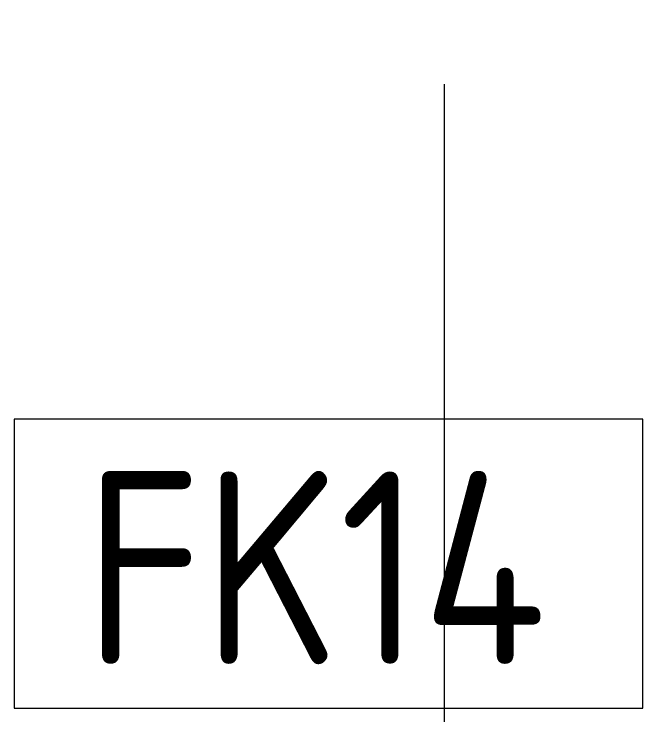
# Model space of a CAD drawing. Header units: millimetres. Extents: x 35524 to 235479, y -8553 to 29000.
# Drawn here: x 54013 to 54666, y 574 to 1302 of the extents above; entities that cross this region are included whole.
import ezdxf

# ---------------------------------------------------------------- set-up
doc = ezdxf.new("R2010")
doc.units = ezdxf.units.MM
doc.linetypes.add('Осевая', pattern=[3175, 635, -476.25, 1587.5, -476.25])
for name, color, linetype, lineweight in [('A-WALL-IDEN', 7, 'Continuous', 9), ('Оси', 7, 'Continuous', 9), ('Оси-2', 7, 'Осевая', 9)]:
    doc.layers.add(name, color=color, linetype=linetype, lineweight=lineweight)
doc.styles.add('GOST Common_2', font='GOST_Common.ttf', dxfattribs={"width": 0.9, "height": 200})

# ---------------------------------------------------------------- blocks, each defined once
blk = doc.blocks.new('М_стена_0001 - Типоразмер_без рамки-25382661-План отделки стен 3 этажа в осях 12-23')
at = {"layer": 'A-WALL-IDEN'}
for p, q in [((3.2578, 1.5234), (-3.2734, 1.5234)), ((-3.2734, 1.5234), (-3.2734, -1.4766)), ((3.2578, -1.4766), (3.2578, 1.5234)), ((-3.2734, -1.4766), (3.2578, -1.4766))]:
    blk.add_line(p, q, dxfattribs=at)

msp = doc.modelspace()

# ---------------------------------------------------------------- linework, layer by layer
at = {"layer": 'Оси'}
msp.add_line((54460, -1906.26), (54460, 593.74), dxfattribs=at)
at = {"layer": 'Оси-2'}
msp.add_line((54460, 593.74), (54460, 24898.07), dxfattribs=at)

# ---------------------------------------------------------------- block references
at = {"layer": 'A-WALL-IDEN', "xscale": 99.99999999999993, "yscale": 99.99999999999993, "zscale": 99.99999999999993}
msp.add_blockref('М_стена_0001 - Типоразмер_без рамки-25382661-План отделки стен 3 этажа в осях 12-23', (54340.24, 728.86), dxfattribs=at)

# ---------------------------------------------------------------- texts
at = {"layer": 'A-WALL-IDEN', "insert": (54085.75, 826.89), "char_height": 200, "width": 627.7213, "attachment_point": 1, "style": 'GOST Common_2'}
msp.add_mtext('FK14', dxfattribs=at)

doc.saveas('drawing.dxf')
